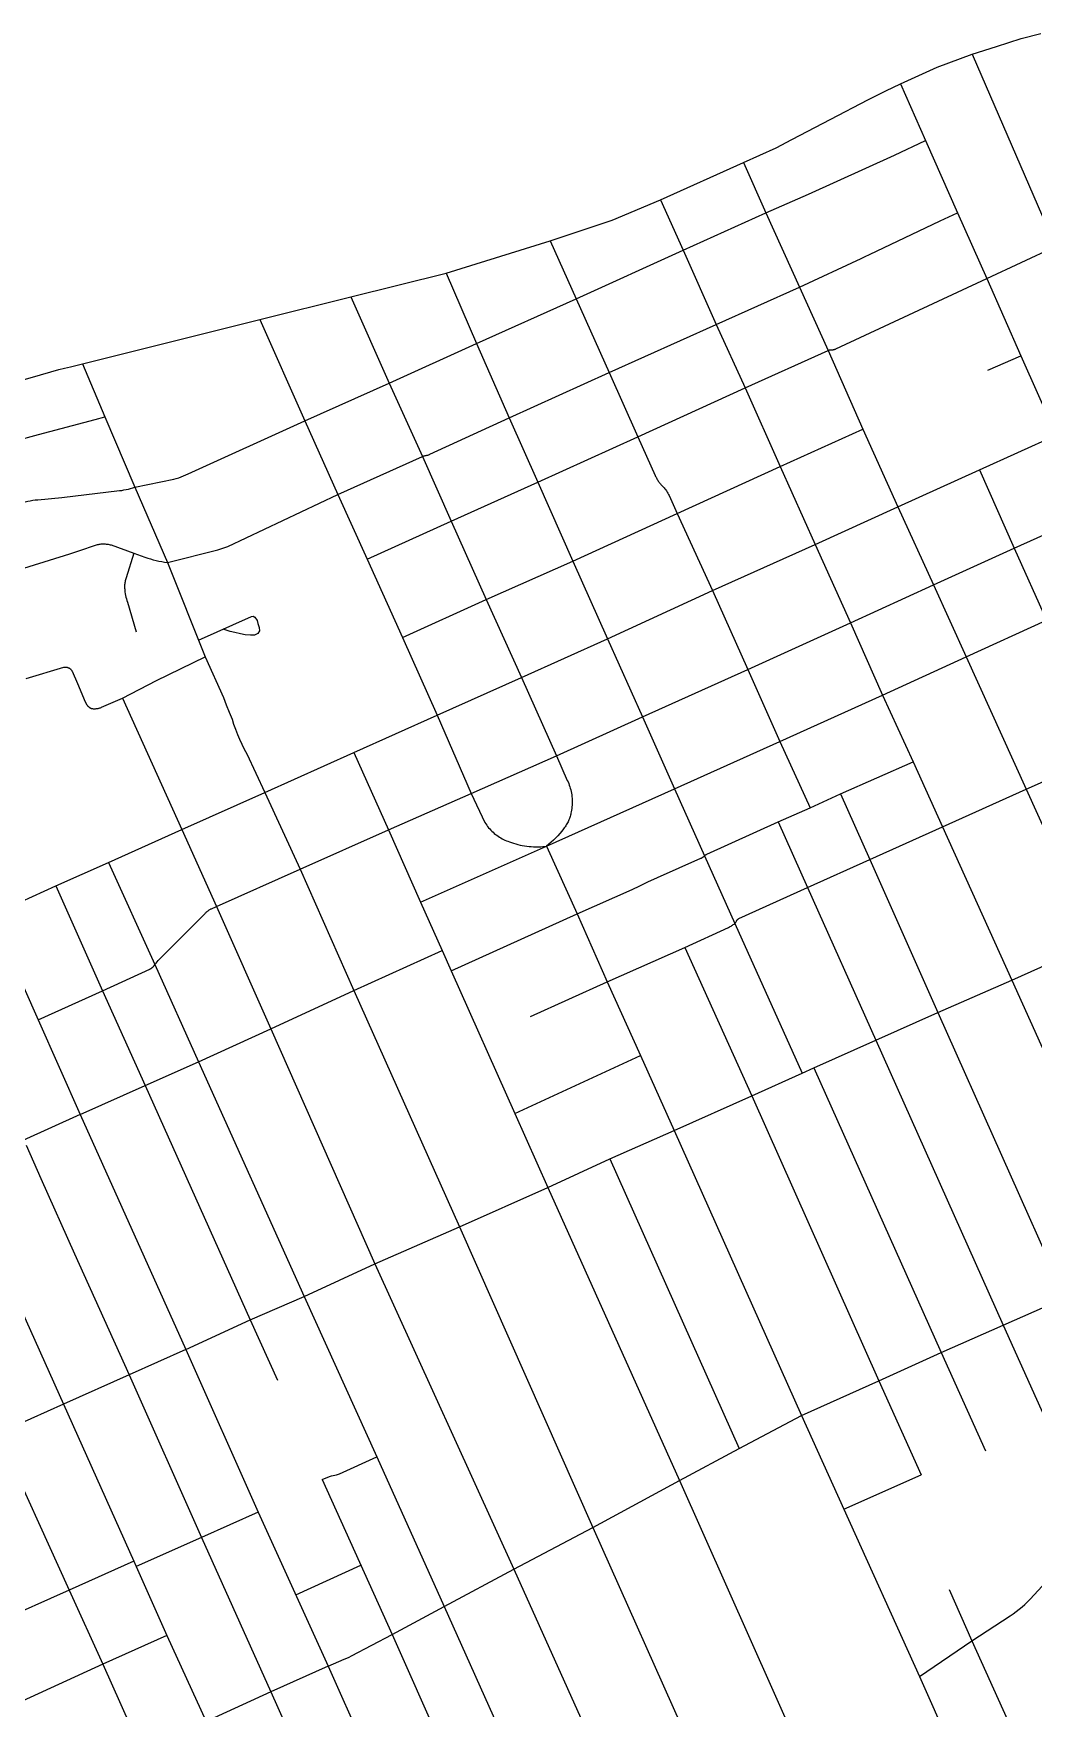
# Model space of a CAD drawing. Header units: inches. Extents: x 326453 to 344102, y 4677180 to 4689621.
# Drawn here: x 332199 to 333508, y 4685621 to 4687815 of the extents above; entities that cross this region are included whole.
import ezdxf

# ---------------------------------------------------------------- set-up
doc = ezdxf.new("R2010")
doc.units = ezdxf.units.IN
doc.header["$MEASUREMENT"] = 0
doc.layers.add('Street_Centreline', color=7, linetype='Continuous')

msp = doc.modelspace()

# ---------------------------------------------------------------- linework, layer by layer
at = {"layer": 'Street_Centreline'}
for p, q in [((333427.993, 4687788.1839), (333537.1793, 4687536.3828)), ((333334.2686, 4687749.0779), (333366.9655, 4687674.9634)), ((333366.9655, 4687674.9634), (333409.1064, 4687580.4464)), ((333020.2044, 4687597.526), (333128.4924, 4687646.1388)), ((333128.4924, 4687646.1388), (333158.0089, 4687580.3178)), ((333020.2044, 4687597.526), (333049.7829, 4687531.2589)), ((333049.7829, 4687531.2589), (333158.0089, 4687580.3178)), ((333158.0089, 4687580.3178), (333201.8291, 4687483.1106)), ((333409.1064, 4687580.4464), (333447.2349, 4687494.451)), ((332739.2656, 4687501.0644), (332875.5044, 4687543.6008)), ((332875.5044, 4687543.6008), (332909.7476, 4687467.8102)), ((332909.7476, 4687467.8102), (333049.7829, 4687531.2589)), ((333049.7829, 4687531.2589), (333092.9849, 4687433.9223)), ((333447.2349, 4687494.451), (333537.1793, 4687536.3828)), ((332614.4132, 4687470.2684), (332739.2656, 4687501.0644)), ((332739.2656, 4687501.0644), (332778.8861, 4687409.1852)), ((333447.2349, 4687494.451), (333491.9484, 4687393.1468)), ((332495.378, 4687440.4688), (332614.4132, 4687470.2684)), ((332614.4132, 4687470.2684), (332664.7824, 4687357.3864)), ((332778.8861, 4687409.1852), (332909.7476, 4687467.8102)), ((332909.7476, 4687467.8102), (332952.9421, 4687371.0684)), ((333092.9849, 4687433.9223), (333201.8291, 4687483.1106)), ((333201.8291, 4687483.1106), (333239.3598, 4687400.079)), ((332262.957, 4687382.57), (332495.378, 4687440.4688)), ((332495.378, 4687440.4688), (332554.338, 4687307.8476)), ((332952.9421, 4687371.0684), (333092.9849, 4687433.9223)), ((333092.9849, 4687433.9223), (333130.744, 4687351.1425)), ((332664.7824, 4687357.3864), (332778.8861, 4687409.1852)), ((332778.8861, 4687409.1852), (332821.8392, 4687311.6924)), ((333130.744, 4687351.1425), (333239.3598, 4687400.079)), ((333239.3598, 4687400.079), (333284.9966, 4687297.0294)), ((332262.957, 4687382.57), (332292.4865, 4687313.1781)), ((333448.5286, 4687374.3502), (333491.9484, 4687393.1468)), ((333491.9484, 4687393.1468), (333538.0004, 4687289.15)), ((332554.338, 4687307.8476), (332664.7824, 4687357.3864)), ((332664.7824, 4687357.3864), (332708.4992, 4687261.1209)), ((332821.8392, 4687311.6924), (332952.9421, 4687371.0684)), ((332952.9421, 4687371.0684), (332990.526, 4687286.9209)), ((332990.526, 4687286.9209), (333130.744, 4687351.1425)), ((333130.744, 4687351.1425), (333176.8276, 4687248.046)), ((332292.4865, 4687313.1781), (332331.65, 4687221.0258)), ((332821.8392, 4687311.6924), (332859.2998, 4687227.5963)), ((332554.338, 4687307.8476), (332597.4178, 4687211.3437)), ((332859.2998, 4687227.5963), (332990.526, 4687286.9209)), ((333176.8276, 4687248.046), (333284.9966, 4687297.0294)), ((333284.9966, 4687297.0294), (333330.9344, 4687195.3728)), ((333437.6052, 4687243.6824), (333538.0004, 4687289.15)), ((332597.4178, 4687211.3437), (332708.4992, 4687261.1209)), ((332708.4992, 4687261.1209), (332746.0652, 4687176.4973)), ((333041.7324, 4687186.4964), (333176.8276, 4687248.046)), ((333176.8276, 4687248.046), (333222.488, 4687146.0844)), ((333330.9344, 4687195.3728), (333437.6052, 4687243.6824)), ((333437.6052, 4687243.6824), (333483.2864, 4687140.9942)), ((332331.65, 4687221.0258), (332374.4576, 4687122.5344)), ((332746.0652, 4687176.4973), (332859.2998, 4687227.5963)), ((332859.2998, 4687227.5963), (332905.1776, 4687124.282)), ((332597.4178, 4687211.3437), (332636.1236, 4687126.5617)), ((332636.1236, 4687126.5617), (332746.0652, 4687176.4973)), ((332746.0652, 4687176.4973), (332791.8133, 4687073.9985)), ((332905.1776, 4687124.282), (333041.7324, 4687186.4964)), ((333041.7324, 4687186.4964), (333087.9061, 4687085.7696)), ((333222.488, 4687146.0844), (333330.9344, 4687195.3728)), ((333330.9344, 4687195.3728), (333377.3234, 4687093.076)), ((333483.2864, 4687140.9942), (333583.8168, 4687186.3667)), ((333087.9061, 4687085.7696), (333222.488, 4687146.0844)), ((333222.488, 4687146.0844), (333268.632, 4687043.3341)), ((333377.3234, 4687093.076), (333483.2864, 4687140.9942)), ((333483.2864, 4687140.9942), (333525.4866, 4687046.9824)), ((332374.4576, 4687122.5344), (332423.8645, 4686998.772)), ((332636.1236, 4687126.5617), (332681.9904, 4687023.9549)), ((332791.8133, 4687073.9985), (332905.1776, 4687124.282)), ((332905.1776, 4687124.282), (332950.4612, 4687022.4488)), ((333268.632, 4687043.3341), (333377.3234, 4687093.076)), ((333377.3234, 4687093.076), (333420.4452, 4686998.912)), ((332681.9904, 4687023.9549), (332791.8133, 4687073.9985)), ((332791.8133, 4687073.9985), (332837.8594, 4686971.8198)), ((332950.4612, 4687022.4488), (333087.9061, 4687085.7696)), ((333087.9061, 4687085.7696), (333134.4269, 4686982.3403)), ((333420.4452, 4686998.912), (333525.4866, 4687046.9824)), ((332681.9904, 4687023.9549), (332727.5163, 4686922.4938)), ((333134.4269, 4686982.3403), (333268.632, 4687043.3341)), ((333268.632, 4687043.3341), (333310.5632, 4686948.7564)), ((332837.8595, 4686971.8198), (332950.4612, 4687022.4488)), ((332950.4612, 4687022.4488), (332996.2284, 4686920.1082)), ((332996.2284, 4686920.1082), (333134.4269, 4686982.3403)), ((333134.4269, 4686982.3403), (333176.4485, 4686888.0372)), ((333310.5632, 4686948.7564), (333420.4452, 4686998.912)), ((333420.4452, 4686998.912), (333498.6502, 4686825.6998)), ((332727.5163, 4686922.4938), (332837.8595, 4686971.8198)), ((332837.8595, 4686971.8198), (332883.9611, 4686869.2749)), ((332315.5253, 4686944.8062), (332393.3968, 4686772.504)), ((333176.4485, 4686888.0372), (333310.5632, 4686948.7564)), ((333310.5632, 4686948.7564), (333351.0374, 4686861.2749)), ((332618.2852, 4686873.4332), (332727.5163, 4686922.4938)), ((332727.5163, 4686922.4938), (332772.2885, 4686819.9324)), ((332883.9611, 4686869.2749), (332996.2284, 4686920.1082)), ((332996.2284, 4686920.1082), (333038.3648, 4686825.9392)), ((332502.0515, 4686821.0453), (332618.2852, 4686873.4332)), ((332618.2852, 4686873.4332), (332663.8412, 4686772.0486)), ((332772.2885, 4686819.9324), (332883.9611, 4686869.2749)), ((333038.3648, 4686825.9392), (333176.4485, 4686888.0372)), ((333176.4485, 4686888.0372), (333215.8475, 4686801.2257)), ((333498.6502, 4686825.6998), (333603.7515, 4686872.2533)), ((333255.5816, 4686819.1796), (333351.0374, 4686861.2749)), ((333351.0374, 4686861.2749), (333389.4167, 4686776.239)), ((332870.614, 4686750.836), (333038.3648, 4686825.9392)), ((333038.3648, 4686825.9392), (333077.6603, 4686738.0936)), ((333389.4167, 4686776.239), (333498.6502, 4686825.6998)), ((333498.6502, 4686825.6998), (333589.694, 4686624.6135)), ((332393.3968, 4686772.504), (332502.0515, 4686821.0453)), ((332502.0515, 4686821.0453), (332548.0392, 4686720.8448)), ((332663.8412, 4686772.0486), (332772.2885, 4686819.9324)), ((333215.8475, 4686801.2257), (333255.5816, 4686819.1796)), ((333255.5816, 4686819.1796), (333293.9876, 4686733.3074)), ((333174.27, 4686782.5556), (333215.8475, 4686801.2257)), ((333174.27, 4686782.5556), (333212.6938, 4686696.7437)), ((332297.24, 4686729.3304), (332393.3968, 4686772.504)), ((332393.3968, 4686772.504), (332438.5622, 4686671.8972)), ((332548.0392, 4686720.8448), (332663.8412, 4686772.0486)), ((332663.8412, 4686772.0486), (332705.7984, 4686677.36)), ((333293.9876, 4686733.3074), (333389.4167, 4686776.239)), ((333389.4167, 4686776.239), (333479.9849, 4686575.4175)), ((332705.7984, 4686677.36), (332870.614, 4686750.836)), ((332870.614, 4686750.836), (332910.6811, 4686662.4111)), ((333077.6603, 4686738.0936), (333117.2708, 4686649.5584)), ((332228.0467, 4686698.8394), (332297.24, 4686729.3304)), ((332297.24, 4686729.3304), (332358.0645, 4686596.0624)), ((332438.5622, 4686671.8972), (332548.0392, 4686720.8448)), ((332548.0392, 4686720.8448), (332618.6028, 4686561.808)), ((333212.6938, 4686696.7437), (333293.9876, 4686733.3074)), ((333293.9876, 4686733.3074), (333383.1139, 4686532.909)), ((332143.6268, 4686660.3592), (332228.0467, 4686698.8394)), ((332228.0467, 4686698.8394), (332289.3839, 4686561.4466)), ((333212.6938, 4686696.7437), (333301.8796, 4686496.8368)), ((332438.5622, 4686671.8972), (332509.9821, 4686511.7394)), ((332705.7984, 4686677.36), (332734.0344, 4686614.098)), ((332143.6268, 4686660.3592), (332204.9416, 4686523.582)), ((332745.9, 4686587.5128), (332910.6811, 4686662.4111)), ((332910.6811, 4686662.4111), (332950.3137, 4686573.1467)), ((333117.2708, 4686649.5584), (333205.3584, 4686453.4628)), ((332618.6028, 4686561.808), (332734.0344, 4686614.098)), ((332734.0344, 4686614.098), (332745.9, 4686587.5128)), ((332950.3137, 4686573.1467), (333051.8874, 4686618.2418)), ((333051.8874, 4686618.2418), (333139.5036, 4686423.85)), ((333479.9849, 4686575.4175), (333589.694, 4686624.6135)), ((332358.0645, 4686596.0624), (332414.9974, 4686468.4538)), ((332745.9, 4686587.5128), (332829.2592, 4686400.7468)), ((332849.8803, 4686527.9493), (332950.3137, 4686573.1467)), ((332950.3137, 4686573.1467), (332993.9063, 4686476.5123)), ((333383.1139, 4686532.909), (333479.9849, 4686575.4175)), ((333479.9849, 4686575.4175), (333647.4756, 4686202.97)), ((332204.9416, 4686523.582), (332289.3839, 4686561.4466)), ((332289.3839, 4686561.4466), (332345.4244, 4686437.1873)), ((332509.9821, 4686511.7394), (332618.6028, 4686561.808)), ((332618.6028, 4686561.808), (332756.6693, 4686252.3819)), ((332204.9416, 4686523.582), (332260.0169, 4686399.3333)), ((333301.8796, 4686496.8368), (333383.1139, 4686532.909)), ((333383.1139, 4686532.909), (333549.6708, 4686159.376)), ((332414.9974, 4686468.4538), (332509.9821, 4686511.7394)), ((332509.9821, 4686511.7394), (332645.983, 4686203.6205)), ((333220.9713, 4686460.4961), (333301.8796, 4686496.8368)), ((333301.8796, 4686496.8368), (333468.6535, 4686123.5885)), ((332829.2592, 4686400.7468), (332993.9063, 4686476.5123)), ((332993.9063, 4686476.5123), (333037.8275, 4686378.2624)), ((332345.4244, 4686437.1873), (332414.9974, 4686468.4538)), ((332414.9974, 4686468.4538), (332553.334, 4686161.1788)), ((333139.5036, 4686423.85), (333205.3584, 4686453.4628)), ((333205.3584, 4686453.4628), (333220.9713, 4686460.4961)), ((333220.9713, 4686460.4961), (333387.5741, 4686087.734)), ((332260.0169, 4686399.3333), (332345.4244, 4686437.1873)), ((332345.4244, 4686437.1873), (332482.8869, 4686130.6762)), ((333037.8275, 4686378.2624), (333139.5036, 4686423.85)), ((333139.5036, 4686423.85), (333305.8612, 4686050.7032)), ((332260.0169, 4686399.3333), (332185.1852, 4686365.4887)), ((332260.0169, 4686399.3333), (332398.5116, 4686091.778)), ((332829.2592, 4686400.7468), (332872.5288, 4686303.8012)), ((332953.5214, 4686341.3431), (333037.8275, 4686378.2624)), ((333037.8275, 4686378.2624), (333204.6466, 4686005.358)), ((332100.3568, 4686327.6601), (332238.1308, 4686019.8856)), ((332872.5288, 4686303.8012), (332953.5214, 4686341.3431)), ((332953.5214, 4686341.3431), (333123.1385, 4685962.1178)), ((332756.6693, 4686252.3819), (332872.5288, 4686303.8012)), ((332872.5288, 4686303.8012), (333044.8093, 4685919.9317)), ((332645.983, 4686203.6205), (332756.6693, 4686252.3819)), ((332756.6693, 4686252.3819), (332931.3742, 4685858.4572)), ((332553.334, 4686161.1788), (332645.983, 4686203.6205)), ((332645.983, 4686203.6205), (332828.1408, 4685803.8827)), ((332482.8869, 4686130.6762), (332553.334, 4686161.1788)), ((332553.334, 4686161.1788), (332648.3769, 4685950.9731)), ((333468.6535, 4686123.5885), (333549.6708, 4686159.376)), ((332398.5116, 4686091.778), (332482.8869, 4686130.6762)), ((332482.8869, 4686130.6762), (332518.5932, 4686051.3371)), ((333387.5741, 4686087.734), (333468.6535, 4686123.5885)), ((333468.6535, 4686123.5885), (333580.4496, 4685874.8192)), ((332398.5116, 4686091.778), (332324.1099, 4686058.6233)), ((332398.5116, 4686091.778), (332492.9966, 4685878.8198)), ((333305.8612, 4686050.7032), (333387.5741, 4686087.734)), ((333387.5741, 4686087.734), (333445.4477, 4685958.7352)), ((332324.1099, 4686058.6233), (332238.1308, 4686019.8856)), ((332324.1099, 4686058.6233), (332419.0847, 4685845.6257)), ((333204.6466, 4686005.358), (333305.8612, 4686050.7032)), ((333305.8612, 4686050.7032), (333361.1144, 4685927.4804)), ((332238.1308, 4686019.8856), (332152.2262, 4685981.8173)), ((332238.1308, 4686019.8856), (332330.2792, 4685814.3452)), ((333123.1385, 4685962.1178), (333204.6466, 4686005.358)), ((333204.6466, 4686005.358), (333259.9899, 4685882.6994)), ((332152.2262, 4685981.8173), (332245.5887, 4685776.5832)), ((332648.3769, 4685950.9731), (332736.9159, 4685755.152)), ((333044.8093, 4685919.9317), (333123.1385, 4685962.1178)), ((333259.9899, 4685882.6994), (333361.1144, 4685927.4804)), ((332577.1312, 4685921.2659), (332668.469, 4685718.3136)), ((332931.3742, 4685858.4572), (333044.8093, 4685919.9317)), ((333044.8093, 4685919.9317), (333232.1994, 4685499.2247)), ((333259.9899, 4685882.6994), (333358.9476, 4685663.5652)), ((332492.9966, 4685878.8198), (332419.0847, 4685845.6257)), ((332492.9966, 4685878.8198), (332584.8466, 4685677.0162)), ((332419.0847, 4685845.6257), (332333.3765, 4685807.2816)), ((332419.0847, 4685845.6257), (332509.9244, 4685643.2881)), ((332828.1408, 4685803.8827), (332931.3742, 4685858.4572)), ((332931.3742, 4685858.4572), (333114.9316, 4685446.9192)), ((332330.2792, 4685814.3452), (332245.5887, 4685776.5832)), ((332330.2792, 4685814.3452), (332333.3765, 4685807.2816)), ((332333.3765, 4685807.2816), (332373.5871, 4685717.0091)), ((332542.4184, 4685770.2351), (332627.4839, 4685809.3824)), ((332736.9159, 4685755.152), (332828.1408, 4685803.8827)), ((332828.1408, 4685803.8827), (332993.4849, 4685435.5057)), ((332245.5887, 4685776.5832), (332139.6538, 4685729.1791)), ((332245.5887, 4685776.5832), (332289.8081, 4685679.4594)), ((333397.8241, 4685777.5383), (333427.7764, 4685710.0796)), ((332668.469, 4685718.3136), (332736.9159, 4685755.152)), ((332736.9159, 4685755.152), (332898.4986, 4685393.9074)), ((332373.5871, 4685717.0091), (332289.8081, 4685679.4594)), ((332373.5871, 4685717.0091), (332425.2708, 4685604.5664)), ((332668.469, 4685718.3136), (332827.4475, 4685362.0601)), ((333358.9476, 4685663.5652), (333427.7764, 4685710.0796)), ((333427.7764, 4685710.0796), (333474.4654, 4685606.6887)), ((332289.8081, 4685679.4594), (332184.1992, 4685631.1634)), ((332289.8081, 4685679.4594), (332340.0176, 4685566.9412)), ((332584.8466, 4685677.0162), (332509.9244, 4685643.2881)), ((332584.8466, 4685677.0162), (332653.842, 4685521.4088)), ((333358.9476, 4685663.5652), (333399.3744, 4685573.1884)), ((332509.9244, 4685643.2881), (332425.2708, 4685604.5664)), ((332509.9244, 4685643.2881), (332579.7928, 4685487.5918))]:
    msp.add_line(p, q, dxfattribs=at)
for points in [[(333427.993, 4687788.1839), (333459.8491, 4687798.3146), (333492.0836, 4687808.6025), (333518.1588, 4687815.1656)], [(333334.2686, 4687749.0779), (333382.4356, 4687770.8914), (333427.993, 4687788.1839)], [(333128.4924, 4687646.1388), (333171.417, 4687665.5955), (333192.1795, 4687676.3585), (333243.1887, 4687703.0095), (333291.3783, 4687728.1231), (333315.2168, 4687740.1673), (333334.2686, 4687749.0779)], [(333158.0089, 4687580.3178), (333213.5956, 4687604.8763), (333326.3686, 4687655.816), (333366.9655, 4687674.9634)], [(332875.5044, 4687543.6008), (332956.541, 4687570.8688), (333020.2044, 4687597.526)], [(333201.8291, 4687483.1106), (333282.7772, 4687520.557), (333288.1516, 4687523.1139), (333293.4697, 4687525.7859), (333386.1333, 4687569.6101), (333409.1064, 4687580.4464)], [(333239.3598, 4687400.079), (333239.629, 4687400.1927), (333239.9019, 4687400.297), (333240.1781, 4687400.3919), (333240.4575, 4687400.4773), (333240.7397, 4687400.5531), (333241.0243, 4687400.6191), (333241.311, 4687400.6754), (333241.5994, 4687400.7217), (333241.8893, 4687400.7582), (333242.1802, 4687400.7846), (333242.4719, 4687400.8011), (333242.764, 4687400.8075), (333243.0561, 4687400.804), (333243.5381, 4687400.7978), (333244.02, 4687400.8077), (333244.5013, 4687400.8337), (333244.9815, 4687400.8757), (333245.46, 4687400.9336), (333245.9363, 4687401.0074), (333246.41, 4687401.0971), (333246.8803, 4687401.2025), (333247.3469, 4687401.3235), (333247.8092, 4687401.4599), (333248.2667, 4687401.6117), (333248.7189, 4687401.7786), (333249.1653, 4687401.9605), (333249.6053, 4687402.1572), (333447.2349, 4687494.451)], [(332031.9225, 4687320.2318), (332050.5037, 4687324.5497), (332087.0417, 4687334.115), (332116.0457, 4687342.1899), (332197.4877, 4687365.2557), (332232.1959, 4687374.9347), (332239.7044, 4687376.9329), (332247.2582, 4687378.7524), (332262.957, 4687382.57)], [(332064.7148, 4687249.048), (332153.5525, 4687275.6099), (332173.7795, 4687281.3485), (332205.4866, 4687289.8197), (332279.5611, 4687309.7681), (332292.4865, 4687313.1781)], [(332708.4992, 4687261.1209), (332708.9315, 4687261.3315), (332709.3709, 4687261.5269), (332709.8168, 4687261.7071), (332710.2687, 4687261.8716), (332710.726, 4687262.0204), (332711.1882, 4687262.1533), (332711.6547, 4687262.2701), (332712.125, 4687262.3706), (332712.5985, 4687262.4548), (332713.2913, 4687262.5778), (332713.9796, 4687262.7241), (332714.6625, 4687262.8937), (332715.3392, 4687263.0863), (332716.0091, 4687263.3017), (332716.6713, 4687263.5397), (332717.325, 4687263.8), (332717.9695, 4687264.0824), (332821.8392, 4687311.6924)], [(332331.65, 4687221.0258), (332382.8106, 4687231.4446), (332386.0225, 4687232.3486), (332389.2047, 4687233.3522), (332392.3541, 4687234.4545), (332395.4677, 4687235.6543), (332398.5423, 4687236.9505), (332401.575, 4687238.3419), (332554.338, 4687307.8476)], [(332990.526, 4687286.9209), (333013.2423, 4687236.2044), (333013.6725, 4687235.1273), (333014.1388, 4687234.0654), (333014.6406, 4687233.0199), (333015.1775, 4687231.9918), (333015.7488, 4687230.9825), (333016.3539, 4687229.9931), (333016.9921, 4687229.0247), (333017.6625, 4687228.0784), (333018.3646, 4687227.1552), (333019.0974, 4687226.2563), (333019.8602, 4687225.3826), (333020.652, 4687224.5353), (333021.472, 4687223.7151), (333022.3193, 4687222.9231), (333023.5123, 4687221.6236), (333024.6637, 4687220.2871), (333025.7724, 4687218.915), (333026.8373, 4687217.5086), (333027.8573, 4687216.0693), (333028.8314, 4687214.5986), (333029.7586, 4687213.0979), (333030.6381, 4687211.5687), (333031.4688, 4687210.0125), (333041.7324, 4687186.4964)], [(332098.4572, 4687174.286), (332166.959, 4687195.2092), (332181.8482, 4687200.0072), (332185.0376, 4687200.9772), (332188.2571, 4687201.8417), (332191.5034, 4687202.5997), (332194.7728, 4687203.2504), (332198.062, 4687203.7931), (332201.3672, 4687204.2271), (332204.6849, 4687204.552), (332236.1713, 4687207.6663), (332311.692, 4687216.459), (332314.5973, 4687216.8432), (332317.4891, 4687217.3177), (332320.3648, 4687217.8821), (332323.2214, 4687218.5357), (332326.0564, 4687219.2781), (332328.8668, 4687220.1084), (332331.65, 4687221.0258)], [(332374.4576, 4687122.5344), (332440.4792, 4687139.066), (332443.1077, 4687139.7684), (332445.7128, 4687140.5533), (332448.2919, 4687141.4199), (332450.8424, 4687142.3674), (332453.3617, 4687143.3949), (332597.4178, 4687211.3437)], [(332132.6504, 4687098.5248), (332246.4107, 4687133.6591), (332262.1539, 4687138.7764), (332277.7395, 4687144.3551), (332278.9542, 4687144.7862), (332280.1832, 4687145.1747), (332281.4251, 4687145.5202), (332282.6782, 4687145.8221), (332283.9411, 4687146.0802), (332285.2122, 4687146.294), (332286.49, 4687146.4635), (332287.7729, 4687146.5883), (332289.0594, 4687146.6683), (332290.3479, 4687146.7034), (332291.6368, 4687146.6936), (332292.9246, 4687146.6388), (332294.2098, 4687146.5392), (332295.4906, 4687146.3949), (332296.7657, 4687146.206), (332298.0334, 4687145.9728), (332299.2922, 4687145.6955), (332300.5406, 4687145.3745), (332330.2031, 4687134.6175)], [(332330.2031, 4687134.6175), (332320.1419, 4687102.457), (332319.7494, 4687101.1223), (332319.4031, 4687099.7749), (332319.1032, 4687098.4164), (332318.8503, 4687097.0483), (332318.6445, 4687095.6724), (332318.4862, 4687094.2903), (332318.3755, 4687092.9035), (332318.3125, 4687091.5137), (332318.2973, 4687090.1226), (332318.33, 4687088.7317), (332318.4105, 4687087.3429), (332318.5387, 4687085.9576), (332318.8215, 4687083.7225), (332319.1775, 4687081.4979), (332319.6064, 4687079.2862), (332320.1075, 4687077.0898), (332320.6805, 4687074.911), (332321.3246, 4687072.7521), (332322.0392, 4687070.6156), (332333.639, 4687031.3388)], [(332330.2031, 4687134.6175), (332344.9276, 4687129.4963), (332348.5095, 4687128.2204), (332352.13, 4687127.0584), (332355.7855, 4687126.0114), (332359.4722, 4687125.0804), (332363.1864, 4687124.2665), (332366.9246, 4687123.5704), (332370.6829, 4687122.9928), (332374.4576, 4687122.5344)], [(332415.1465, 4687020.6102), (332484.5654, 4687051.7187), (332486.856, 4687052.1922), (332488.7292, 4687050.6941), (332491.7263, 4687046.1997), (332492.8502, 4687042.4543), (332494.3487, 4687037.2108), (332495.098, 4687032.7164), (332492.8502, 4687029.3456), (332488.3545, 4687027.0984), (332483.1096, 4687027.0984), (332475.9915, 4687027.4729), (332469.9973, 4687028.971), (332462.5046, 4687030.4692), (332456.5104, 4687031.9673), (332447.3541, 4687035.0443)], [(332189.3665, 4686970.4752), (332238.9134, 4686985.3331), (332239.2698, 4686985.3799), (332239.6276, 4686985.4144), (332239.9865, 4686985.4365), (332240.3458, 4686985.4462), (332240.7053, 4686985.4435), (332241.0645, 4686985.4284), (332241.4229, 4686985.4008), (332241.7802, 4686985.3609), (332242.1359, 4686985.3087), (332242.4895, 4686985.2442), (332242.8407, 4686985.1676), (332243.1891, 4686985.0788), (332243.5342, 4686984.9781), (332243.8756, 4686984.8654), (332244.2129, 4686984.7411), (332244.5457, 4686984.6052), (332244.8736, 4686984.4578), (332245.1962, 4686984.2993), (332245.5132, 4686984.1296), (332245.8241, 4686983.9491), (332246.1286, 4686983.758), (332246.4263, 4686983.5565), (332246.7168, 4686983.3448), (332246.9999, 4686983.1232), (332247.2751, 4686982.8919), (332247.5422, 4686982.6513), (332247.8008, 4686982.4016), (332248.0506, 4686982.1431), (332248.2914, 4686981.8761), (332248.5228, 4686981.601), (332248.7445, 4686981.318), (332248.9563, 4686981.0275), (332249.158, 4686980.7299), (332249.3492, 4686980.4255), (332249.5298, 4686980.1147)], [(332249.5298, 4686980.1147), (332256.6534, 4686963.8211), (332266.7991, 4686939.7585), (332266.9742, 4686939.2908), (332267.1652, 4686938.8294), (332267.3716, 4686938.3747), (332267.5933, 4686937.9272), (332267.83, 4686937.4875), (332268.0814, 4686937.0561), (332268.3474, 4686936.6334), (332268.6274, 4686936.22), (332268.9213, 4686935.8163), (332269.2287, 4686935.4227), (332269.5493, 4686935.0398), (332269.8826, 4686934.668), (332270.2283, 4686934.3076), (332270.586, 4686933.9592), (332270.9553, 4686933.6231), (332271.3358, 4686933.2996), (332271.727, 4686932.9892), (332272.1285, 4686932.6923), (332272.5398, 4686932.4091), (332272.9604, 4686932.14), (332273.3899, 4686931.8852), (332273.8278, 4686931.6452), (332274.2736, 4686931.4201), (332274.7267, 4686931.2102)], [(332315.5253, 4686944.8062), (332359.857, 4686967.8141), (332423.8645, 4686998.772)], [(332423.8645, 4686998.772), (332447.9469, 4686945.3635), (332451.3845, 4686935.903), (332455.0721, 4686926.537), (332459.007, 4686917.2723), (332461.0898, 4686910.5302), (332463.394, 4686903.8605), (332465.9169, 4686897.2704), (332468.6559, 4686890.7671), (332471.6078, 4686884.3577), (332474.7697, 4686878.0492), (332478.1379, 4686871.8484), (332502.0515, 4686821.0453)], [(332274.7267, 4686931.2102), (332275.5276, 4686931.0835), (332276.3324, 4686930.9845), (332277.1401, 4686930.9133), (332277.9499, 4686930.8701), (332278.7606, 4686930.8549), (332279.5714, 4686930.8677), (332280.3812, 4686930.9084), (332281.1892, 4686930.9772), (332281.9943, 4686931.0737), (332282.7956, 4686931.1981), (332283.5921, 4686931.35), (332284.3829, 4686931.5294), (332285.167, 4686931.7359), (332285.9435, 4686931.9695), (332286.7115, 4686932.2297), (332287.4701, 4686932.5162), (332288.2183, 4686932.8288), (332315.5253, 4686944.8062)], [(332883.9611, 4686869.2749), (332897.9911, 4686837.0441), (332898.9164, 4686835.0175), (332899.7724, 4686832.9606), (332900.558, 4686830.8758), (332901.2723, 4686828.7655), (332901.9144, 4686826.6321), (332902.4837, 4686824.4782), (332902.9795, 4686822.3061), (332903.4012, 4686820.1185), (332903.7483, 4686817.9178), (332904.0204, 4686815.7066), (332904.2173, 4686813.4874), (332904.3386, 4686811.2628), (332904.3842, 4686809.0353), (332904.3542, 4686806.8076), (332904.2484, 4686804.5822), (332904.0671, 4686802.3617), (332903.8104, 4686800.1487), (332903.4787, 4686797.9456), (332903.0723, 4686795.7551), (332902.8042, 4686794.2501), (332902.4865, 4686792.7549), (332902.1196, 4686791.2709), (332901.7039, 4686789.7999), (332901.2398, 4686788.3434), (332900.7279, 4686786.903), (332900.1687, 4686785.4803), (332899.5628, 4686784.0769), (332898.9109, 4686782.6942), (332898.2137, 4686781.3338), (332897.4719, 4686779.9972), (332896.6865, 4686778.6858), (332895.8581, 4686777.401), (332894.9878, 4686776.1444), (332894.0764, 4686774.9171), (332893.125, 4686773.7206), (332890.6629, 4686770.5368), (332888.094, 4686767.4384), (332885.4214, 4686764.4291), (332882.6481, 4686761.5123), (332879.7774, 4686758.6914), (332876.8125, 4686755.9697), (332873.7568, 4686753.3502), (332870.614, 4686750.836)], [(332772.2885, 4686819.9324), (332790.1411, 4686781.7155), (332791.2642, 4686779.9685), (332792.4478, 4686778.2619), (332793.6905, 4686776.5979), (332794.9907, 4686774.9784), (332796.347, 4686773.4056), (332797.7575, 4686771.8812), (332799.2206, 4686770.4072), (332800.7345, 4686768.9854), (332802.2973, 4686767.6176), (332803.907, 4686766.3054), (332805.5618, 4686765.0504), (332807.2596, 4686763.8542), (332808.9982, 4686762.7183), (332810.7757, 4686761.644), (332812.5896, 4686760.6326), (332814.4379, 4686759.6855), (332816.3183, 4686758.8037), (332818.2284, 4686757.9885), (332820.166, 4686757.2406), (332822.1285, 4686756.5612), (332824.8838, 4686755.516), (332827.6714, 4686754.5605), (332830.4884, 4686753.6956), (332833.3319, 4686752.9221), (332836.1989, 4686752.2411), (332839.0865, 4686751.653), (332841.9916, 4686751.1586), (332844.9111, 4686750.7584), (332847.842, 4686750.4527), (332850.7813, 4686750.242), (332853.7258, 4686750.1264), (332856.1417, 4686749.973), (332858.5614, 4686749.9047), (332860.982, 4686749.9213), (332863.4006, 4686750.0229), (332865.8141, 4686750.2094), (332868.2195, 4686750.4805), (332870.614, 4686750.836)], [(333077.6603, 4686738.0936), (333077.8125, 4686738.2857), (333077.9707, 4686738.4733), (333078.135, 4686738.6555), (333078.3053, 4686738.8322), (333078.4814, 4686739.0032), (333078.663, 4686739.1682), (333078.85, 4686739.3271), (333079.0421, 4686739.4797), (333079.2392, 4686739.6259), (333079.441, 4686739.7655), (333079.6474, 4686739.8983), (333079.858, 4686740.0243), (333080.0727, 4686740.1431), (333080.2911, 4686740.2548), (333080.5132, 4686740.3592), (333174.27, 4686782.5556)], [(332910.6811, 4686662.4111), (332982.7491, 4686694.2031), (332993.1579, 4686698.9614), (333003.4363, 4686703.9951), (333016.1947, 4686709.9106), (333072.9787, 4686735.0576), (333073.4909, 4686735.2943), (333073.9954, 4686735.5472), (333074.4915, 4686735.816), (333074.9788, 4686736.1006), (333075.4568, 4686736.4005), (333075.925, 4686736.7155), (333076.3829, 4686737.0453), (333076.83, 4686737.3895), (333077.266, 4686737.7478), (333077.6603, 4686738.0936)], [(333117.2708, 4686649.5584), (333117.3964, 4686649.6561), (333117.5186, 4686649.7581), (333117.6372, 4686649.8642), (333117.7521, 4686649.9743), (333117.8632, 4686650.0883), (333117.9703, 4686650.2061), (333118.0733, 4686650.3274), (333118.172, 4686650.4522), (333118.2665, 4686650.5803), (333118.3565, 4686650.7116), (333118.4419, 4686650.8459), (333118.5227, 4686650.983), (333118.5987, 4686651.1228), (333118.6699, 4686651.2652), (333119.0029, 4686651.9319), (333119.358, 4686652.5871), (333119.7346, 4686653.2302), (333120.1325, 4686653.8603), (333120.2461, 4686654.0278), (333120.3654, 4686654.1913), (333120.49, 4686654.3507), (333120.6199, 4686654.5059), (333120.755, 4686654.6566), (333120.895, 4686654.8027), (333121.0398, 4686654.9441), (333121.1893, 4686655.0805), (333121.3433, 4686655.2118), (333121.5015, 4686655.3379), (333121.6639, 4686655.4587), (333121.8303, 4686655.5739), (333122.0004, 4686655.6835), (333122.1741, 4686655.7873), (333122.3512, 4686655.8852), (333122.5315, 4686655.9772), (333122.7147, 4686656.0631), (333212.6938, 4686696.7437)], [(332358.0645, 4686596.0624), (332359.423, 4686597.7786), (332360.8367, 4686599.4498), (332362.3039, 4686601.0741), (332363.8231, 4686602.6498), (332423.7063, 4686662.7698), (332424.3096, 4686663.4099), (332424.934, 4686664.0296), (332425.5786, 4686664.628), (332426.2429, 4686665.2046), (332426.9261, 4686665.7587), (332427.6274, 4686666.2897), (332428.3461, 4686666.7969), (332429.0812, 4686667.2799), (332429.8321, 4686667.738), (332430.5979, 4686668.1709), (332431.3777, 4686668.5779), (332432.1707, 4686668.9586), (332438.5622, 4686671.8972)], [(333051.8874, 4686618.2418), (333109.1228, 4686644.495), (333110.2075, 4686645.0134), (333111.2754, 4686645.5657), (333112.3254, 4686646.1513), (333113.3564, 4686646.7698), (333114.3675, 4686647.4203), (333115.3575, 4686648.1024), (333116.3256, 4686648.8153), (333117.2708, 4686649.5584)], [(332289.3839, 4686561.4466), (332351.2724, 4686589.786), (332351.7189, 4686589.9996), (332352.158, 4686590.2278), (332352.5893, 4686590.4706), (332353.0123, 4686590.7277), (332353.4265, 4686590.9986), (332353.8314, 4686591.2832), (332354.2266, 4686591.5812), (332354.6117, 4686591.8921), (332354.9862, 4686592.2157), (332355.3497, 4686592.5516), (332355.7018, 4686592.8995), (332356.0421, 4686593.2588), (332356.3703, 4686593.6293), (332356.6859, 4686594.0105), (332356.9887, 4686594.4021), (332357.2783, 4686594.8035), (332357.5543, 4686595.2143), (332357.8165, 4686595.6341), (332358.0645, 4686596.0624)], [(332189.5927, 4686359.2375), (332208.4097, 4686315.7261), (332252.6404, 4686217.1178), (332324.1099, 4686058.6233)], [(332577.1312, 4685921.2659), (332586.4511, 4685925.4747), (332589.3923, 4685926.3567), (332591.5538, 4685926.4856), (332593.5117, 4685926.9046), (332595.7169, 4685927.3765), (332599.5876, 4685928.8965), (332648.3769, 4685950.9731)], [(333427.7764, 4685710.0796), (333477.7313, 4685742.7689), (333481.7982, 4685745.5277), (333485.7714, 4685748.42), (333489.6463, 4685751.4425), (333493.4189, 4685754.5919), (333497.0848, 4685757.8648), (333500.6401, 4685761.2576), (333504.0808, 4685764.7665), (333524.9976, 4685787.3072)], [(332584.8466, 4685677.0162), (332605.9124, 4685685.8799), (332609.0801, 4685687.2721), (332612.2074, 4685688.753), (332615.2916, 4685690.3214), (332668.469, 4685718.3136)]]:
    msp.add_lwpolyline(points, dxfattribs=at)

doc.saveas('drawing.dxf')
